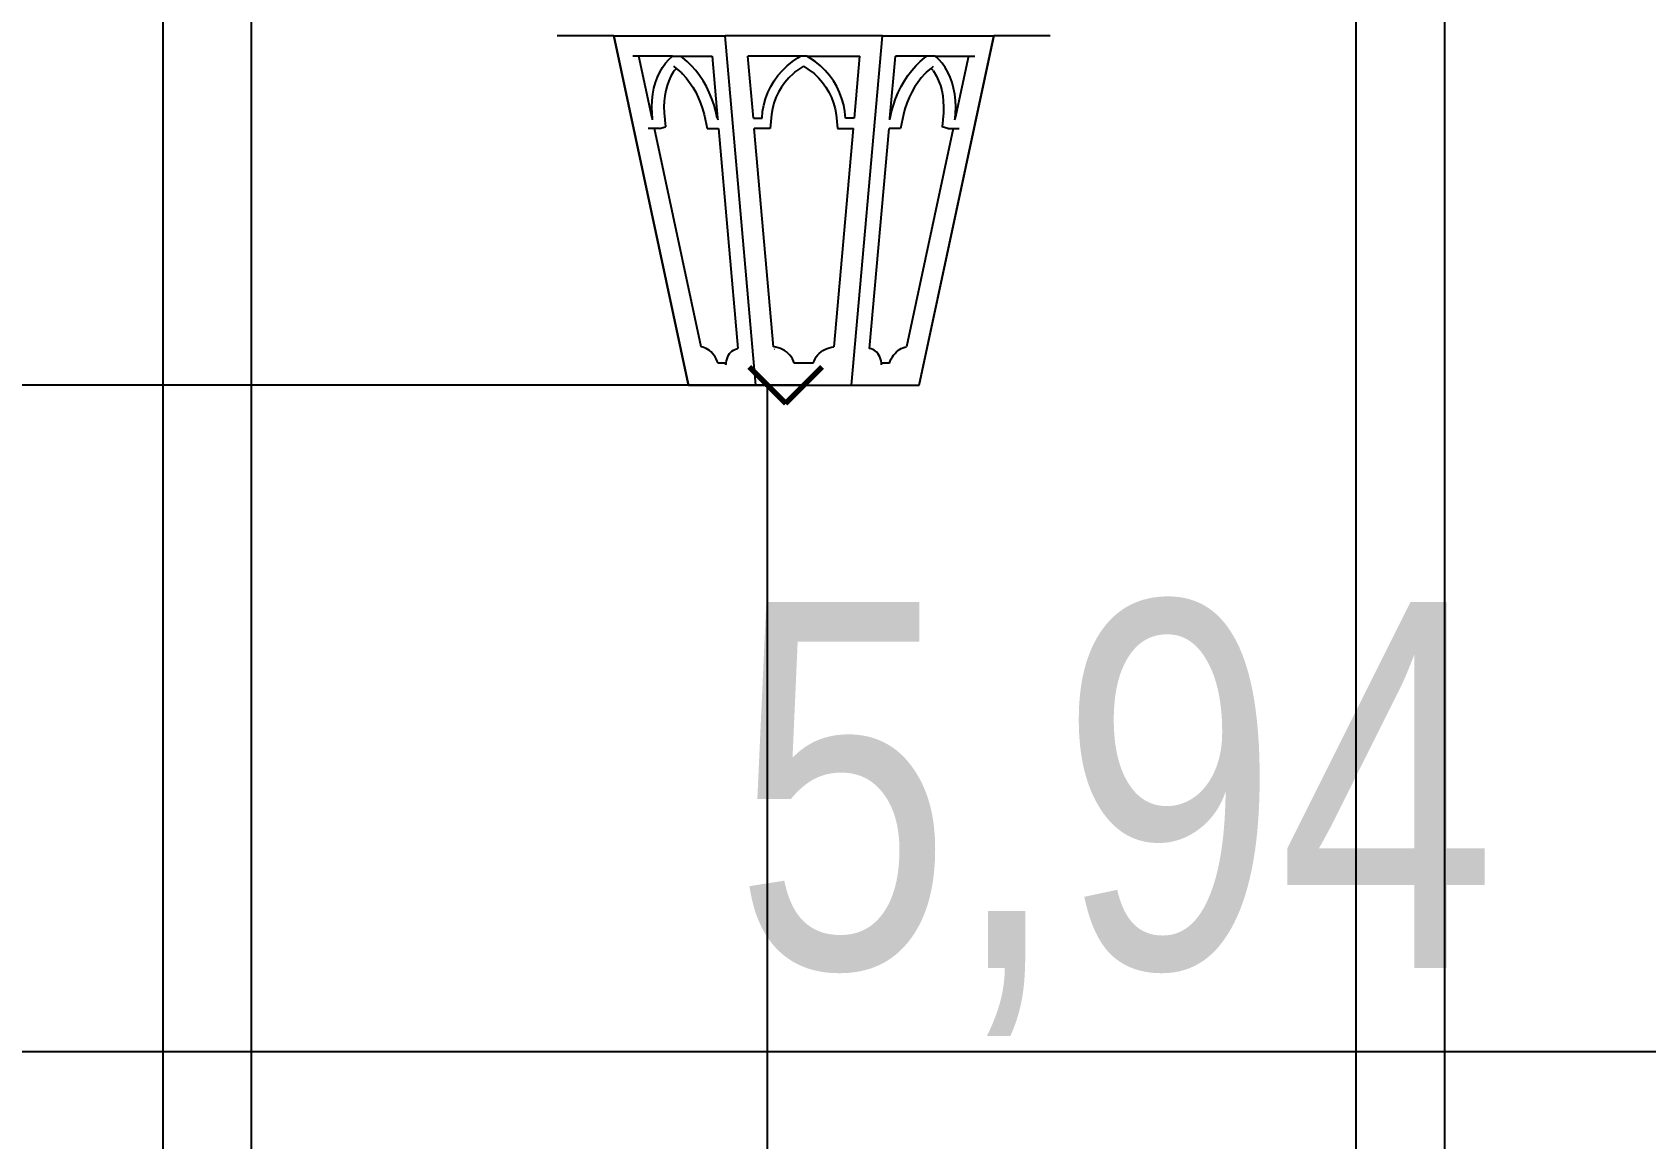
# Model space of a CAD drawing. Header units: inches. Extents: x -279 to 561, y -345 to 342.
# Drawn here: x -173.666 to -172.784, y 57.259 to 57.863 of the extents above; entities that cross this region are included whole.
import ezdxf

# ---------------------------------------------------------------- set-up
doc = ezdxf.new("R2010")
doc.units = ezdxf.units.IN
doc.header["$LTSCALE"] = 0.5
doc.header["$MEASUREMENT"] = 0
for name, color, linetype in [('Edges', 7, 'Continuous'), ('S-DIM', 7, 'Continuous'), ('WAL', 7, 'Continuous')]:
    doc.layers.add(name, color=color, linetype=linetype)
doc.styles.add('ROM', font='AGENCYR.TTF', dxfattribs={"width": 0.8})
doc.styles.get("Standard").update_dxf_attribs({"font": 'arial.ttf'})
doc.dimstyles.new('Copy(9) of ISO-25', dxfattribs={"dimtxt": 0.2, "dimasz": 0.02, "dimexe": 0.05, "dimexo": 0.05, "dimgap": 0.02, "dimtad": 1, "dimtxsty": 'ROM', "dimblk": 'ARCHTICK', "dimcen": 0.03, "dimse1": 1, "dimse2": 1, "dimclrd": 248, "dimclrt": 248, "dimadec": 0, "dimazin": 0, "dimtfac": 1, "dimtmove": 0, "dimatfit": 3, "dimldrblk": 'DOT', "dimfxl": 1, "dimarcsym": 0})
doc.dimstyles.get("Standard").update_dxf_attribs({"dimtxt": 0.18, "dimasz": 0.18, "dimexe": 0.18, "dimexo": 0.0625, "dimgap": 0.09, "dimtad": 0, "dimtih": 1, "dimtoh": 1, "dimzin": 0, "dimdsep": 46, "dimtxsty": 'Standard', "dimcen": 0.09, "dimadec": 0, "dimazin": 0, "dimtfac": 1, "dimtofl": 0, "dimtmove": 0, "dimatfit": 3, "dimfxl": 1, "dimtolj": 1, "dimtzin": 0, "dimarcsym": 0})

# ---------------------------------------------------------------- blocks, each defined once
blk = doc.blocks.new('xx')
at = {"layer": 'Edges'}
for p, q in [((37.97503, 12.34314), (37.98899, 12.34314)), ((38.01653, 12.34314), (37.98899, 12.34314)), ((37.98899, 12.34314), (38.00742, 12.25703)), ((38.00748, 12.25677), (37.98899, 12.34314)), ((38.02418, 12.25677), (38.01653, 12.34314)), ((38.01653, 12.34314), (38.05539, 12.34312)), ((38.02418, 12.25677), (38.01653, 12.34314)), ((38.04781, 12.25677), (38.05547, 12.34314)), ((38.04781, 12.25677), (38.05547, 12.34314)), ((38.05539, 12.34312), (38.05539, 12.34314)), ((38.05539, 12.34312), (38.05547, 12.34314)), ((38.083, 12.34314), (38.05547, 12.34314)), ((38.06452, 12.25677), (38.083, 12.34314)), ((38.083, 12.34314), (38.06459, 12.2571)), ((38.06459, 12.2571), (38.083, 12.34314)), ((38.083, 12.34314), (38.09697, 12.34314)), ((37.99524, 12.33811), (37.99372, 12.33811)), ((37.99524, 12.33811), (37.99852, 12.3228)), ((38.00352, 12.33811), (37.99524, 12.33811)), ((38.00179, 12.33637), (38.00262, 12.3373)), ((38.00262, 12.3373), (38.00352, 12.33811)), ((38.00352, 12.33811), (38.00557, 12.33811)), ((38.0061, 12.33774), (38.00557, 12.33811)), ((38.00557, 12.33811), (38.01332, 12.33811)), ((38.00721, 12.33681), (38.0061, 12.33774)), ((38.00828, 12.33576), (38.00721, 12.33681)), ((38.01468, 12.3228), (38.01332, 12.33811)), ((38.02218, 12.33811), (38.02214, 12.33811)), ((38.02218, 12.33811), (38.02354, 12.3228)), ((38.03522, 12.33811), (38.02218, 12.33811)), ((38.03189, 12.33576), (38.03318, 12.33681)), ((38.03318, 12.33681), (38.03455, 12.33774)), ((38.03455, 12.33774), (38.03522, 12.33811)), ((38.03522, 12.33811), (38.03678, 12.33811)), ((38.03745, 12.33774), (38.03678, 12.33811)), ((38.03678, 12.33811), (38.04982, 12.33811)), ((38.03882, 12.33681), (38.03745, 12.33774)), ((38.0401, 12.33576), (38.03882, 12.33681)), ((38.04846, 12.3228), (38.04982, 12.33811)), ((38.04982, 12.33811), (38.04986, 12.33811)), ((38.05868, 12.33811), (38.05732, 12.3228)), ((38.06643, 12.33811), (38.05868, 12.33811)), ((38.06372, 12.33576), (38.06479, 12.33681)), ((38.06479, 12.33681), (38.0659, 12.33774)), ((38.0659, 12.33774), (38.06643, 12.33811)), ((38.06848, 12.33811), (38.06643, 12.33811)), ((38.06938, 12.3373), (38.06848, 12.33811)), ((38.06848, 12.33811), (38.07675, 12.33811)), ((38.07021, 12.33637), (38.06938, 12.3373)), ((38.07347, 12.3228), (38.07675, 12.33811)), ((38.07675, 12.33811), (38.07828, 12.33811)), ((37.99932, 12.3316), (37.9998, 12.33293)), ((37.9998, 12.33293), (38.00037, 12.33418)), ((38.00037, 12.33418), (38.00104, 12.33533)), ((38.00104, 12.33533), (38.00179, 12.33637)), ((38.00315, 12.33317), (38.00265, 12.33207)), ((38.00374, 12.33419), (38.00315, 12.33317)), ((38.00402, 12.33457), (38.00374, 12.33419)), ((38.0045, 12.33512), (38.0039, 12.33563)), ((38.00402, 12.33457), (38.0045, 12.33512)), ((38.00566, 12.33414), (38.0045, 12.33512)), ((38.00566, 12.33414), (38.00605, 12.33376)), ((38.00605, 12.33376), (38.00695, 12.33274)), ((38.00695, 12.33274), (38.00779, 12.33163)), ((38.00929, 12.33461), (38.00828, 12.33576)), ((38.01024, 12.33337), (38.00929, 12.33461)), ((38.01112, 12.33203), (38.01024, 12.33337)), ((38.02867, 12.33203), (38.02963, 12.33337)), ((38.02963, 12.33337), (38.03071, 12.33461)), ((38.03071, 12.33461), (38.03189, 12.33576)), ((38.03231, 12.33274), (38.03135, 12.33163)), ((38.03335, 12.33376), (38.03231, 12.33274)), ((38.03382, 12.33414), (38.03335, 12.33376)), ((38.03382, 12.33414), (38.036, 12.33563)), ((38.03817, 12.33414), (38.036, 12.33563)), ((38.03817, 12.33414), (38.03864, 12.33376)), ((38.03864, 12.33376), (38.03969, 12.33274)), ((38.03969, 12.33274), (38.04064, 12.33163)), ((38.04129, 12.33461), (38.0401, 12.33576)), ((38.04237, 12.33337), (38.04129, 12.33461)), ((38.04333, 12.33203), (38.04237, 12.33337)), ((38.06088, 12.33203), (38.06176, 12.33337)), ((38.06176, 12.33337), (38.06271, 12.33461)), ((38.06271, 12.33461), (38.06372, 12.33576)), ((38.06505, 12.33274), (38.06421, 12.33163)), ((38.06595, 12.33376), (38.06505, 12.33274)), ((38.06634, 12.33414), (38.06595, 12.33376)), ((38.06634, 12.33414), (38.0675, 12.33512)), ((38.0675, 12.33512), (38.0681, 12.33563)), ((38.06798, 12.33457), (38.0675, 12.33512)), ((38.06798, 12.33457), (38.06826, 12.33419)), ((38.06826, 12.33419), (38.06884, 12.33317)), ((38.06884, 12.33317), (38.06935, 12.33207)), ((38.07096, 12.33533), (38.07021, 12.33637)), ((38.07162, 12.33418), (38.07096, 12.33533)), ((38.07219, 12.33293), (38.07162, 12.33418)), ((38.07267, 12.3316), (38.07219, 12.33293)), ((37.9985, 12.32717), (37.99867, 12.32871)), ((37.99867, 12.32871), (37.99895, 12.33019)), ((37.99895, 12.33019), (37.99932, 12.3316)), ((38.00189, 12.32963), (38.00164, 12.32833)), ((38.00222, 12.33088), (38.00189, 12.32963)), ((38.00265, 12.33207), (38.00222, 12.33088)), ((38.00779, 12.33163), (38.00857, 12.33045)), ((38.00857, 12.33045), (38.00928, 12.3292)), ((38.00928, 12.3292), (38.00992, 12.32789)), ((38.01192, 12.33062), (38.01112, 12.33203)), ((38.01265, 12.32914), (38.01192, 12.33062)), ((38.01328, 12.32761), (38.01265, 12.32914)), ((38.02655, 12.32761), (38.02713, 12.32914)), ((38.02713, 12.32914), (38.02783, 12.33062)), ((38.02783, 12.33062), (38.02867, 12.33203)), ((38.02976, 12.3292), (38.02914, 12.32789)), ((38.0305, 12.33045), (38.02976, 12.3292)), ((38.03135, 12.33163), (38.0305, 12.33045)), ((38.04064, 12.33163), (38.04149, 12.33045)), ((38.04149, 12.33045), (38.04224, 12.3292)), ((38.04224, 12.3292), (38.04286, 12.32789)), ((38.04416, 12.33062), (38.04333, 12.33203)), ((38.04487, 12.32914), (38.04416, 12.33062)), ((38.04544, 12.32761), (38.04487, 12.32914)), ((38.05871, 12.32761), (38.05935, 12.32914)), ((38.05935, 12.32914), (38.06007, 12.33062)), ((38.06007, 12.33062), (38.06088, 12.33203)), ((38.06272, 12.3292), (38.06208, 12.32789)), ((38.06343, 12.33045), (38.06272, 12.3292)), ((38.06421, 12.33163), (38.06343, 12.33045)), ((38.06935, 12.33207), (38.06977, 12.33088)), ((38.06977, 12.33088), (38.07011, 12.32963)), ((38.07011, 12.32963), (38.07035, 12.32833)), ((38.07305, 12.33019), (38.07267, 12.3316)), ((38.07333, 12.32871), (38.07305, 12.33019)), ((38.0735, 12.32717), (38.07333, 12.32871)), ((37.99843, 12.3256), (37.9985, 12.32717)), ((37.99847, 12.32399), (37.99843, 12.3256)), ((38.00149, 12.32697), (38.00143, 12.32557)), ((38.00143, 12.32557), (38.00147, 12.32415)), ((38.00164, 12.32833), (38.00149, 12.32697)), ((38.00992, 12.32789), (38.01048, 12.32653)), ((38.01048, 12.32653), (38.01096, 12.32514)), ((38.01096, 12.32514), (38.01136, 12.32372)), ((38.01383, 12.32603), (38.01328, 12.32761)), ((38.01427, 12.32442), (38.01383, 12.32603)), ((38.02583, 12.32442), (38.02612, 12.32603)), ((38.02612, 12.32603), (38.02655, 12.32761)), ((38.02825, 12.32514), (38.02799, 12.32372)), ((38.02863, 12.32653), (38.02825, 12.32514)), ((38.02914, 12.32789), (38.02863, 12.32653)), ((38.04286, 12.32789), (38.04337, 12.32653)), ((38.04337, 12.32653), (38.04375, 12.32514)), ((38.04375, 12.32514), (38.044, 12.32372)), ((38.04587, 12.32603), (38.04544, 12.32761)), ((38.04616, 12.32442), (38.04587, 12.32603)), ((38.05772, 12.32442), (38.05817, 12.32603)), ((38.05817, 12.32603), (38.05871, 12.32761)), ((38.06103, 12.32514), (38.06064, 12.32372)), ((38.06151, 12.32653), (38.06103, 12.32514)), ((38.06208, 12.32789), (38.06151, 12.32653)), ((38.07035, 12.32833), (38.0705, 12.32697)), ((38.0705, 12.32697), (38.07056, 12.32557)), ((38.07056, 12.32557), (38.07053, 12.32415)), ((38.07356, 12.3256), (38.0735, 12.32717)), ((38.07352, 12.32399), (38.07356, 12.3256)), ((37.99858, 12.3228), (37.99847, 12.32399)), ((37.99852, 12.3228), (37.99858, 12.3228)), ((37.99862, 12.32236), (37.99858, 12.3228)), ((38.00035, 12.32024), (38.00178, 12.32067)), ((38.00147, 12.32415), (38.00178, 12.32067)), ((38.01136, 12.32372), (38.0121, 12.32024)), ((38.01462, 12.3228), (38.01427, 12.32442)), ((38.01468, 12.3228), (38.01462, 12.3228)), ((38.01472, 12.32236), (38.01468, 12.3228)), ((38.02354, 12.3228), (38.02569, 12.3228)), ((38.02569, 12.3228), (38.02583, 12.32442)), ((38.02799, 12.32372), (38.02769, 12.32024)), ((38.044, 12.32372), (38.04431, 12.32024)), ((38.0463, 12.3228), (38.04616, 12.32442)), ((38.04846, 12.3228), (38.0463, 12.3228)), ((38.05732, 12.3228), (38.05728, 12.32236)), ((38.05732, 12.3228), (38.05737, 12.3228)), ((38.05737, 12.3228), (38.05772, 12.32442)), ((38.06064, 12.32372), (38.05989, 12.32024)), ((38.07053, 12.32415), (38.07022, 12.32067)), ((38.07165, 12.32024), (38.07022, 12.32067)), ((38.07338, 12.32236), (38.07342, 12.3228)), ((38.07342, 12.3228), (38.07352, 12.32399)), ((38.07347, 12.3228), (38.07342, 12.3228)), ((37.99907, 12.32024), (37.99755, 12.32024)), ((37.99907, 12.32024), (38.01062, 12.26626)), ((38.00035, 12.32024), (37.99907, 12.32024)), ((38.0121, 12.32024), (38.01491, 12.32024)), ((38.01973, 12.26588), (38.01491, 12.32024)), ((38.02376, 12.32024), (38.02372, 12.32024)), ((38.02376, 12.32024), (38.02855, 12.26626)), ((38.02769, 12.32024), (38.02376, 12.32024)), ((38.04345, 12.26626), (38.04823, 12.32024)), ((38.04431, 12.32024), (38.04823, 12.32024)), ((38.04823, 12.32024), (38.04827, 12.32024)), ((38.05709, 12.32024), (38.05227, 12.26588)), ((38.05989, 12.32024), (38.05709, 12.32024)), ((38.06138, 12.26626), (38.07293, 12.32024)), ((38.07165, 12.32024), (38.07293, 12.32024)), ((38.07293, 12.32024), (38.07445, 12.32024)), ((38.01104, 12.26619), (38.01062, 12.26626)), ((38.01146, 12.26606), (38.01104, 12.26619)), ((38.01187, 12.26588), (38.01146, 12.26606)), ((38.01228, 12.26564), (38.01187, 12.26588)), ((38.01268, 12.26536), (38.01228, 12.26564)), ((38.01306, 12.26502), (38.01268, 12.26536)), ((38.01342, 12.26464), (38.01306, 12.26502)), ((38.01766, 12.26459), (38.01795, 12.26492)), ((38.01795, 12.26492), (38.01826, 12.26521)), ((38.01826, 12.26521), (38.01859, 12.26545)), ((38.01859, 12.26545), (38.01895, 12.26563)), ((38.01895, 12.26563), (38.01933, 12.26576)), ((38.01933, 12.26576), (38.01973, 12.26588)), ((38.01973, 12.26583), (38.01973, 12.26588)), ((38.02912, 12.26619), (38.02855, 12.26626)), ((38.02969, 12.26606), (38.02912, 12.26619)), ((38.03024, 12.26588), (38.02969, 12.26606)), ((38.03076, 12.26564), (38.03024, 12.26588)), ((38.03126, 12.26536), (38.03076, 12.26564)), ((38.03173, 12.26502), (38.03126, 12.26536)), ((38.03216, 12.26464), (38.03173, 12.26502)), ((38.03983, 12.26464), (38.04026, 12.26502)), ((38.04026, 12.26502), (38.04073, 12.26536)), ((38.04073, 12.26536), (38.04123, 12.26564)), ((38.04123, 12.26564), (38.04176, 12.26588)), ((38.04176, 12.26588), (38.04231, 12.26606)), ((38.04231, 12.26606), (38.04287, 12.26619)), ((38.04287, 12.26619), (38.04345, 12.26626)), ((38.04331, 12.26581), (38.04327, 12.26573)), ((38.05266, 12.26576), (38.05227, 12.26588)), ((38.05227, 12.26588), (38.05227, 12.26583)), ((38.05304, 12.26563), (38.05266, 12.26576)), ((38.0534, 12.26545), (38.05304, 12.26563)), ((38.05374, 12.26521), (38.0534, 12.26545)), ((38.05405, 12.26492), (38.05374, 12.26521)), ((38.05433, 12.26459), (38.05405, 12.26492)), ((38.05857, 12.26464), (38.05893, 12.26502)), ((38.05893, 12.26502), (38.05932, 12.26536)), ((38.05932, 12.26536), (38.05971, 12.26564)), ((38.05971, 12.26564), (38.06012, 12.26588)), ((38.06012, 12.26588), (38.06054, 12.26606)), ((38.06054, 12.26606), (38.06096, 12.26619)), ((38.06096, 12.26619), (38.06138, 12.26626)), ((38.01377, 12.26422), (38.01342, 12.26464)), ((38.01408, 12.26377), (38.01377, 12.26422)), ((38.01436, 12.26328), (38.01408, 12.26377)), ((38.01462, 12.26277), (38.01436, 12.26328)), ((38.01483, 12.26223), (38.01462, 12.26277)), ((38.01483, 12.26223), (38.01678, 12.26223)), ((38.01674, 12.2618), (38.01678, 12.26223)), ((38.01678, 12.26223), (38.01679, 12.26234)), ((38.01679, 12.26234), (38.01689, 12.26285)), ((38.01689, 12.26285), (38.01703, 12.26334)), ((38.01703, 12.26334), (38.0172, 12.26379)), ((38.0172, 12.26379), (38.01742, 12.26421)), ((38.01742, 12.26421), (38.01766, 12.26459)), ((38.03256, 12.26422), (38.03216, 12.26464)), ((38.0329, 12.26377), (38.03256, 12.26422)), ((38.0332, 12.26328), (38.0329, 12.26377)), ((38.03345, 12.26277), (38.0332, 12.26328)), ((38.03364, 12.26223), (38.03345, 12.26277)), ((38.03364, 12.26223), (38.03835, 12.26223)), ((38.03835, 12.26223), (38.03855, 12.26277)), ((38.03855, 12.26277), (38.03879, 12.26328)), ((38.03879, 12.26328), (38.03909, 12.26377)), ((38.03909, 12.26377), (38.03944, 12.26422)), ((38.03944, 12.26422), (38.03983, 12.26464)), ((38.05458, 12.26421), (38.05433, 12.26459)), ((38.05479, 12.26379), (38.05458, 12.26421)), ((38.05497, 12.26334), (38.05479, 12.26379)), ((38.05511, 12.26285), (38.05497, 12.26334)), ((38.05521, 12.26234), (38.05511, 12.26285)), ((38.05522, 12.26223), (38.05521, 12.26234)), ((38.05522, 12.26223), (38.05716, 12.26223)), ((38.05526, 12.2618), (38.05522, 12.26223)), ((38.05716, 12.26223), (38.05738, 12.26277)), ((38.05738, 12.26277), (38.05763, 12.26328)), ((38.05763, 12.26328), (38.05792, 12.26377)), ((38.05792, 12.26377), (38.05823, 12.26422)), ((38.05823, 12.26422), (38.05857, 12.26464))]:
    blk.add_line(p, q, dxfattribs=at)
blk = doc.blocks.new('_ArchTick')
at = {"color": 0, "linetype": 'ByBlock', "const_width": 0.15}
blk.add_lwpolyline([(-0.5, -0.5), (0.5, 0.5)], dxfattribs=at)
blk = doc.blocks.new('*D547')
at = {"layer": 'Defpoints', "color": 0, "transparency": 16777216}
for p in [(-173.27046, 57.67065), (-173.26408, 57.67065), (-173.31159, 56.37065)]:
    blk.add_point(p, dxfattribs=at)
at = {"layer": 'WAL', "color": 248, "lineweight": -2, "transparency": 16777216}
blk.add_line((-173.26408, 56.37065), (-173.26408, 57.67065), dxfattribs=at)
at = {"layer": 'WAL', "color": 248, "lineweight": -2, "transparency": 16777216, "xscale": 0.02, "yscale": 0.02, "zscale": 0.02}
for p, rotation in [((-173.26408, 57.67065), 90), ((-173.26408, 56.37065), 270)]:
    blk.add_blockref('_ArchTick', p, dxfattribs=dict(at, rotation=rotation))
at = {"layer": 'WAL', "color": 248, "transparency": 16777216, "insert": (-173.39116, 57.02065), "char_height": 0.2, "attachment_point": 5, "rotation": 90, "style": 'ROM'}
blk.add_mtext('1,3', dxfattribs=at)
blk = doc.blocks.new('_DOT')
at = {"color": 0, "linetype": 'ByBlock'}
blk.add_line((-0.5, 0), (-1, 0), dxfattribs=at)
at = {"color": 0, "linetype": 'ByBlock', "const_width": 0.5}
blk.add_lwpolyline([(-0.25, 0, 1), (0.25, 0, 1)], format="xyb", close=True, dxfattribs=at)
blk = doc.blocks.new('*D609')
at = {"layer": 'Defpoints', "color": 0, "transparency": 16777216}
for p in [(-176.03436, 57.7923), (-176.03436, 57.67065), (-173.24436, 57.67065)]:
    blk.add_point(p, dxfattribs=at)
at = {"layer": 'WAL', "color": 248, "lineweight": -2, "transparency": 16777216}
blk.add_line((-173.24436, 57.67065), (-176.03436, 57.67065), dxfattribs=at)
at = {"layer": 'WAL', "color": 248, "lineweight": -2, "transparency": 16777216, "xscale": 0.02, "yscale": 0.02, "zscale": 0.02, "rotation": 180}
blk.add_blockref('_ArchTick', (-176.03436, 57.67065), dxfattribs=at)
at = {"layer": 'WAL', "color": 248, "lineweight": -2, "transparency": 16777216, "xscale": 0.02, "yscale": 0.02, "zscale": 0.02}
blk.add_blockref('_ArchTick', (-173.24436, 57.67065), dxfattribs=at)
at = {"layer": 'WAL', "color": 248, "transparency": 16777216, "insert": (-174.63936, 57.79772), "char_height": 0.2, "attachment_point": 5, "style": 'ROM'}
blk.add_mtext('2,79', dxfattribs=at)
blk = doc.blocks.new('*D567')
at = {"layer": 'Defpoints', "color": 0, "transparency": 16777216}
for p in [(-176.04436, 57.4761), (-170.10436, 57.4261), (-170.10436, 57.30668)]:
    blk.add_point(p, dxfattribs=at)
at = {"layer": 'WAL', "color": 248, "lineweight": -2, "transparency": 16777216}
blk.add_line((-176.04436, 57.30668), (-170.10436, 57.30668), dxfattribs=at)
at = {"layer": 'WAL', "color": 248, "lineweight": -2, "transparency": 16777216, "xscale": 0.02, "yscale": 0.02, "zscale": 0.02, "rotation": 180}
blk.add_blockref('_ArchTick', (-176.04436, 57.30668), dxfattribs=at)
at = {"layer": 'WAL', "color": 248, "lineweight": -2, "transparency": 16777216, "xscale": 0.02, "yscale": 0.02, "zscale": 0.02}
blk.add_blockref('_ArchTick', (-170.10436, 57.30668), dxfattribs=at)
at = {"layer": 'WAL', "color": 248, "transparency": 16777216, "insert": (-173.07436, 57.43376), "char_height": 0.2, "attachment_point": 5, "style": 'ROM'}
blk.add_mtext('5,94', dxfattribs=at)
blk = doc.blocks.new('*D1071')
at = {"color": 0, "linetype": 'ByBlock', "lineweight": -2, "transparency": 16777216}
for p, q in [((558.65223, 342.27878), (558.65223, 342.47294)), ((560.65223, 342.27878), (560.65223, 342.47294)), ((558.83223, 342.29294), (559.17223, 342.29294)), ((560.47223, 342.29294), (560.13223, 342.29294))]:
    blk.add_line(p, q, dxfattribs=at)
at = {"color": 0, "linetype": 'ByBlock', "transparency": 16777216}
for points in [[(558.83223, 342.32294), (558.83223, 342.26294), (558.65223, 342.29294)], [(560.47223, 342.32294), (560.47223, 342.26294), (560.65223, 342.29294)]]:
    blk.add_solid(points, dxfattribs=at)
at = {"layer": 'Defpoints', "color": 0, "linetype": 'ByBlock', "transparency": 16777216}
for p in [(560.65223, 342.29294), (558.65223, 342.21628), (560.65223, 342.21628)]:
    blk.add_point(p, dxfattribs=at)
at = {"layer": 'Defpoints', "color": 0, "ltscale": 0.5, "transparency": 16777216}
for p in [(-209.5, -305.36), (-209.5, -305.81), (-209.5, -305.81)]:
    blk.add_point(p, dxfattribs=at)
at = {"layer": 'S-DIM', "color": 0, "lineweight": -2, "ltscale": 0.5, "transparency": 16777216}
for p, q in [((-209.5, -305.18), (-209.5, -305)), ((-209.5625, -305.36), (-209.68, -305.36)), ((-209.5625, -305.81), (-209.68, -305.81)), ((-209.5, -305.99), (-209.5, -306.17))]:
    blk.add_line(p, q, dxfattribs=at)
at = {"layer": 'S-DIM', "color": 0, "ltscale": 0.5, "transparency": 16777216}
for points in [[(-209.53, -305.18), (-209.47, -305.18), (-209.5, -305.36)], [(-209.53, -305.99), (-209.47, -305.99), (-209.5, -305.81)]]:
    blk.add_solid(points, dxfattribs=at)
at = {"color": 0, "linetype": 'ByBlock', "transparency": 16777216, "insert": (559.65223, 342.29294), "char_height": 0.18, "attachment_point": 5}
blk.add_mtext('\\A1;2.0000', dxfattribs=at)
at = {"layer": 'S-DIM', "color": 0, "ltscale": 0.5, "transparency": 16777216, "insert": (-209.5, -305.585), "char_height": 0.18, "attachment_point": 5}
blk.add_mtext('\\A1;0.45', dxfattribs=at)

msp = doc.modelspace()

# ---------------------------------------------------------------- linework, layer by layer
msp.add_line((-173.30737, 57.67065), (-173.18135, 57.67065))
for points in [[(-173.59436, 58.71438), (-172.89436, 58.71438), (-172.89436, 56.62053), (-173.59436, 56.62053)], [(-173.54606, 58.66607), (-172.94267, 58.66607), (-172.94267, 56.66884), (-173.54606, 56.66884)]]:
    msp.add_lwpolyline(points, close=True)

# ---------------------------------------------------------------- block references
at = {"xscale": -2.209324571047085, "yscale": 2.209324571047085, "zscale": 2.209324571047085}
msp.add_blockref('xx', (-89.2105, 30.59147), dxfattribs=at)

# ---------------------------------------------------------------- dimensions: what is measured, and where the dimension line sits
at = {"layer": 'S-DIM', "ltscale": 0.5}
dim = msp.add_linear_dim(base=(-209.5, -305.81), p1=(-209.5, -305.36), p2=(-209.5, -305.81), angle=90, dimstyle='Standard', dxfattribs=at)
dim.commit()
dim.dimension.update_dxf_attribs({"geometry": '*D1071', "text_midpoint": (-209.5, -305.585)})
at = {"layer": 'WAL'}
for base, p1, p2, picture, middle in [((-176.03436, 57.67065), (-173.24436, 57.67065), (-176.03436, 57.7923), '*D609', (-174.63936, 57.79772)), ((-170.10436, 57.30668), (-176.04436, 57.4761), (-170.10436, 57.4261), '*D567', (-173.07436, 57.43376))]:
    dim = msp.add_linear_dim(base=base, p1=p1, p2=p2, dimstyle='Copy(9) of ISO-25', dxfattribs=at)
    dim.commit()
    dim.dimension.update_dxf_attribs({"geometry": picture, "text_midpoint": middle})
dim = msp.add_linear_dim(base=(-173.26408, 57.67065), p1=(-173.31159, 56.37065), p2=(-173.27046, 57.67065), angle=90, dimstyle='Copy(9) of ISO-25', dxfattribs=at)
dim.commit()
dim.dimension.update_dxf_attribs({"geometry": '*D547', "text_midpoint": (-173.39116, 57.02065)})

doc.saveas('drawing.dxf')
